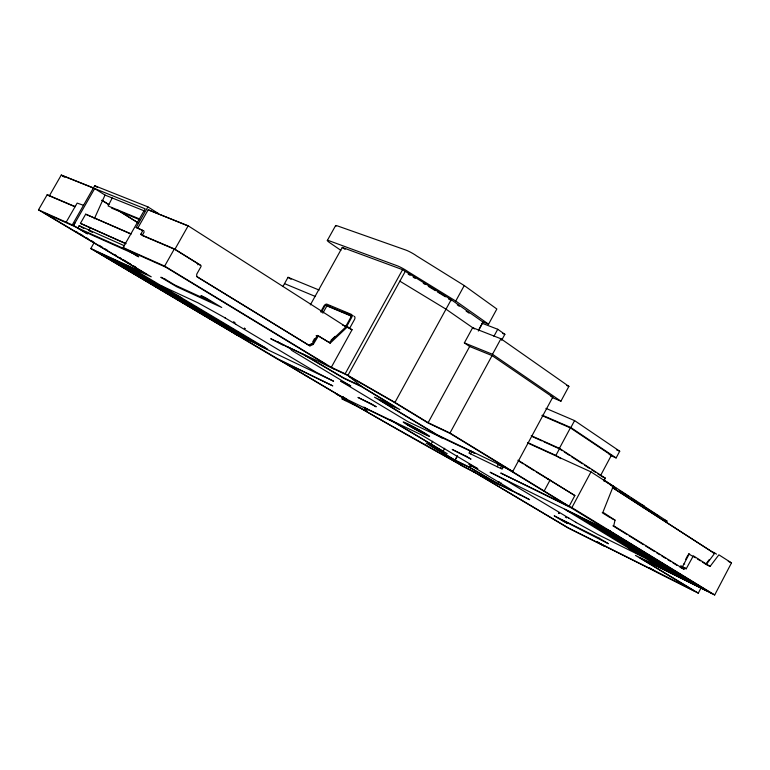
<?xml version="1.0" encoding="UTF-8"?>
<svg xmlns="http://www.w3.org/2000/svg" width="770" height="770" viewBox="0 0 770 770"><rect width="100%" height="100%" fill="white"/><g stroke="black" fill="none" stroke-linecap="round" stroke-linejoin="round"><path stroke-width="1.16" d="M527.787 443.048L590.985 471.885L613.238 486.293L602.91 512.252L615.018 520.145L613.729 525.814L683.943 569.165L685.021 568.087L686.195 568.809L693.327 555.844L710.094 566.393L718.882 554.824L731.5 562.88L714.695 594.96L639.774 557.74L698.303 593.141L701.085 587.828M111.486 207.496L111.611 208.141L139.755 219.758M88.974 230.615L90.436 227.391M94.325 218.767L105.028 195.08L94.671 188.583L73.545 225.475L38.5 209.854L47.211 194.695L74.69 206.408L75.547 205.802M685.695 559.299L687.841 555.218M686.195 568.809L682.364 566.932L689.092 554.227L695.512 557.75M642.931 507.709L643.903 505.871L603.998 480.018M518.018 460.191L574.863 495.553L569.136 506.265L510 470.104M714.695 594.96L571.898 507.603L590.985 471.885M542.032 415.608L570.387 427.889L611.351 455.349L600.552 475.571L597.53 473.608M603.796 481.048L605.345 478.16L559.626 448.448L531.223 435.666M610.649 455.522L616.125 457.938L619.715 451.21L574.574 420.603L545.93 408.369M562.235 450.681L559.212 448.717L570.387 427.889M560.945 458.67L555.882 455.417L559.626 448.448M616.125 457.938L570.849 427.552L574.574 420.603M544.178 491.01L550.03 480.105L547.268 478.796M499.143 481.664L498.007 483.762L495.861 482.694L469.96 467.669L455.022 460.306L426.166 443.135L442.991 451.384L444.685 448.265M501.087 482.857L499.971 484.927L495.861 482.694M500.057 465.321L512.762 471.433L552.793 397.156L492.078 355.596L469.661 346.5L464.358 342.891L472.655 327.683L500.924 338.762L568.886 386.376L560.916 401.189L552.379 397.628M390.13 419.631L447.235 453.694L430.363 445.416L455.06 460.114L469.69 467.323L470.817 465.244M469.96 467.669L471.086 465.59M497.228 466.755L498.421 464.541M500.49 468.333L501.694 466.11L503.195 467.024L497.545 463.79M503.33 466.899L502.136 469.123L468.988 453.126L470.162 450.96M464.358 342.891L492.482 354.277L500.924 338.762M196.879 276.748L308.943 345.393L312.197 343.988L317.356 335.422L330.243 343.112L347.203 327.077A1.068 0.837 -66.8 0 1 347.771 327.009L352.063 329.743L331.302 367.319L345.162 373.787L394.943 402.421L428.139 422.663L449.978 433.029L492.078 355.596M501.616 340.263L504.86 334.305L497.738 329.271L482.155 323.265M455.06 460.114L457.342 455.917M457.293 456.119L455.022 460.306L462.173 466.043L474.926 472.549M470.557 453.886L471.731 451.711L474.801 453.376L470.797 450.941M428.139 422.663L469.661 346.5M478.488 330.311L483.002 322.043L488.575 324.189L496.843 309.011L464.243 285.555L416.724 255.986A8.672 1.203 29.1 0 0 405.665 250L337.453 225.908A8.441 1.097 29.4 0 0 335.989 226.37M478.343 331.052L483.002 322.043L451.21 299.674L402.585 269.664L342.265 247.42L310.339 304.882M430.931 444.367L432.644 441.229M493.936 336.259L497.738 329.271M394.943 402.421L451.21 299.674L448.448 298.635L451.393 300.704M488.575 324.189L455.753 301.051L464.243 285.555M365.384 410.41L366.385 408.581L363.806 407.186L367.425 409.332M367.608 409.178L366.607 411.007L341.793 398.889L342.775 397.099M345.162 373.787L402.585 269.664M349.07 376.463L392.806 401.488L428.187 423.048L449.94 433.385L507.488 468.574L437.023 434.713L379.677 400.005L399.88 409.601L361.207 386.136L347.876 375.481L405.164 271.56M342.968 399.466L343.959 397.676L342.602 396.868L347.386 399.582M345.335 400.621L346.327 398.822M312.793 341.736L314.468 338.704M313.226 344.459L311.667 343.747L308.423 345.162L309.973 345.865L313.226 344.459L318.385 335.874L330.243 343.112M327.327 240.461L335.585 225.649M320.686 311.86L324.055 305.777A3.119 1.906 -57.2 0 1 326.817 304.121L351.418 314.41A3.176 1.983 -57.1 0 1 351.688 317.404L346.519 326.74L345.759 326.413L350.908 317.076A1.867 1.165 -57.1 0 0 350.774 315.584L326.182 305.257A1.829 1.117 -57.2 0 0 324.805 306.085L321.388 312.216M322.851 313.149L326.268 307.028A1.829 1.117 -57.2 0 1 327.645 306.2L351.11 316.027M282.888 286.546L288.038 277.306L319.136 290.059M197.823 264.793L198.304 263.946M94.671 188.583L145.155 208.805L123.084 247.565L164.645 266.093L174.367 248.903L200.951 265.438L201.066 266.468L197.284 273.186A2.666 2.262 -66.2 0 0 197.88 277.19L309.973 345.865M346.394 327.029L188.169 225.812L174.838 249.393L199.776 264.87A0.972 0.828 -66.8 0 1 200.104 265.303M712.943 552.687L713.607 552.254L716.543 554.15M142.691 234.648L144.106 232.155M144.115 231.125L136.174 227.497L147.898 206.87L158.456 213.579L154.144 211.846M137.628 228.392L148.187 209.806L188.169 225.812M72.284 224.917L94.71 185.714L147.898 206.87M74.892 223.117L73.545 225.475L87.511 233.849L75.797 227.025L43.88 212.77L151.238 276.825L97.434 252.002L277.537 358.733L332.794 385.876L278.528 359.754L90.793 248.546L94.306 242.377M112.218 197.967L108.108 205.975L139.505 218.921M93.863 188.092L61.282 175.04L49.338 195.85L74.988 206.793M66.162 222.184L77.154 203.097L83.507 205.292M124.538 245.813L79.175 225.687L77.828 228.045L127.454 250.202M125.885 243.753L80.436 223.358L85.672 214.195L131.285 233.965M706.408 563.371L709.16 559.684M702.356 562.081L706.254 564.545L714.56 553.447L612.362 487.458M331.09 340.138L335.104 336.336M329.214 342.65L346.057 326.701L345.528 326.47M344.536 325.999L344.604 325.96A1.068 0.837 -66.8 0 1 345.172 325.893L347.819 327.029M688.736 553.803L689.65 554.044M502.666 333.458L504.86 334.305M93.42 188.073L62.341 175.618L64.372 176.879M188.371 226.062L148.187 209.806M105.028 195.08L144.49 210.97M566.749 385.51L568.886 386.376M284.515 283.63L315.536 296.546M550.906 396.367L552.793 397.156M343.651 311.831L346.856 313.178M349.003 314.073L353.276 315.864M136.174 227.497L142.806 230.365L140.766 234.581L141.18 233.859L141.228 234.783L174.367 248.903M142.219 235.476L173.77 248.941M342.458 324.998L344.662 325.941M350.331 328.992L352.063 329.743M542.253 415.184L570.849 427.552M130.245 233.724L85.672 214.195M616.424 449.776L619.715 451.21M609.166 454.396L611.351 455.349M80.436 223.358L125.828 243.541M89.195 230.865L92.439 232.309M82.438 230.808L132.161 253.051M316.143 335.681L316.672 335.913M532.109 436.513L541.868 440.902M544.034 441.884L559.212 448.717M527.537 442.49L555.882 455.417M601.255 476.293L605.345 478.16M610.389 484.965L613.161 486.245M610.504 485.061L613.276 486.332M90.793 248.546L146.146 274.062L38.5 209.854M100.456 253.792L106.703 256.67L239.316 335.325L232.79 332.217M132.536 268.605L125.019 265.14L258.45 344.44L265.063 347.597M643.903 505.871L642.344 505.149L667.224 521.261L663.961 519.74M161.411 285.795L197.996 302.822L224.137 317.336L316.441 372.411L333.593 381.227L261.944 347.02L256.805 343.969M287.123 346.673L323.66 363.738M169.891 291.984L178.91 296.19M224.648 317.606L225.292 317.904M233.493 321.744L235.023 322.572M350.167 385.645L291.753 350.427L290.021 348.415L277.758 341.957L307.009 356.366L343.314 377.704L361.207 386.136M347.876 375.481L326.634 365.548L320.667 361.929L325.748 364.306L165.829 267.209L128.022 250.337L138.706 256.785L137.349 256.169L123.084 247.565M172.749 293.678L181.778 297.903M235.649 324.189L236.284 324.488M244.523 328.347L245.178 328.655L244.331 328.145M714.56 553.447L612.804 487.853M185.965 304.468L194.704 308.587M188.669 306.075L197.428 310.204M728.266 561.349L731.5 562.88M350.783 385.943L340.696 381.15L408.004 421.681L473.309 452.471M235.351 333.728L267.642 349.137L129.476 266.786M574.863 495.553L536.257 471.952M235.245 334.113L239.066 335.932M688.38 554.198L688.929 554.458M611.139 518.277L615.018 520.145M706.254 564.545L710.094 566.393M305.873 375.731L307.808 376.674M571.898 507.603L500.75 473.04L570.965 507.728L707.466 591.148L635.452 555.391L694.165 590.898L649.601 568.068L656.463 572.187L698.303 593.141M345.133 398.244L336.086 393.845C384.682 422.239 433.404 450.469 483.146 476.803L478.978 474.744L568.299 527.893L602.178 544.852L596.991 541.753L598.28 542.388L605.182 546.517L567.952 527.883L472.953 471.375M365.163 407.985L420.603 434.444L477.814 468.699L468.94 464.349L511.617 489.864L511.107 490.249L498.007 483.762L469.69 467.323M605.278 528.692L610.764 531.377M608.416 530.617L564.785 509.268L662.932 569.03M680.641 565.94L685.021 568.087M566.941 510.577L575.488 514.764L671.026 572.851L661.055 567.894M610.562 531.926L601.341 527.412L696.523 585.508L705.609 590.013M517.748 493.493C556.835 513.86 483.502 475.648 520.838 495.379M683.943 569.165L680.112 567.288L681.19 566.21L682.364 566.932M645.529 553.293L633.104 547.181L647.56 554.535M559.135 513.301L558.433 512.955L559.01 513.301M568.144 517.748L568.847 518.095M629.138 548.519L640.996 554.381M481.183 475.639L512.955 491.347M566.653 517.825L565.353 517.122M575.642 522.272L576.355 522.628M631.092 549.703L642.95 555.574M642.806 556.806L598.078 534.659L576.788 522.859L507.209 481.096L490.086 472.231L578.886 516.169M600.812 543.899L652.113 569.579M603.083 545.266L654.375 570.936M301.59 353.43L307.009 356.366M461.586 465.552C421.363 441.951 380.149 420.333 340.282 396.127L394.817 422.663L442.991 451.384M304.545 355.22L344.094 378.455L361.505 386.665L394.596 406.743L374.48 397.185L442.019 438.053M282.388 361.611L339.984 395.742M92.602 249.384L237.15 335.017M280.463 360.678L338.04 394.789M75.778 231.375L77.818 232.598M79.849 233.81L82.9 235.63M85.961 237.449L87.992 238.671M91.043 240.49L93.083 241.703M99.186 245.351L102.237 247.17M105.288 248.989L107.328 250.202M114.441 254.456L116.482 255.669M119.533 257.488L121.564 258.71M123.604 259.923L130.727 264.177M133.778 265.997L135.809 267.209M79.175 225.687L83.786 228.459M399.871 281.175L446.013 309.174L474.416 328.906M408.177 274.101L410.189 275.323M413.211 277.171L415.222 278.394M423.279 283.302L425.29 284.525M428.312 286.363L435.358 290.656M437.37 291.888L445.426 296.797M47.211 194.695L49.193 195.898M164.645 266.093L334.286 369.128M282.754 344.998L270.722 338.694L278.037 342.159M455.753 301.051L408.081 271.685A8.672 1.107 29 0 0 397.002 265.689L329.175 240.779A8.441 1.011 29.3 0 0 330.003 242.897L340.85 250.337M608.011 530.039L712 593.612M507.238 468.776L566.383 504.928M449.978 433.029L512.762 471.433M612.901 525.823L627.155 534.621M629.196 535.872L643.451 544.669M645.491 545.93L654.654 551.58M656.685 552.841L659.746 554.718M661.776 555.979L665.857 558.491M667.888 559.742L670.949 561.628M672.98 562.889L677.051 565.401M101.842 200.219L108.936 204.627M117.04 209.671L138.302 222.915M61.282 175.04L64.343 176.946M102.073 200.441L108.185 204.252M120.428 211.865L137.763 222.665M602.227 512.733L610.148 517.661M684.087 563.65L684.732 564.044M518.249 460.749L523.254 463.858M525.255 465.109L534.255 470.701M94.71 185.714L97.53 187.485M697.466 558.991L700.402 560.839M345.22 325.912L349.464 328.626L354.614 319.3A3.176 1.983 -57.1 0 0 354.354 316.316M604.392 480.769L616.375 488.536M619.369 490.471L629.36 496.939M631.352 498.228L636.347 501.463M637.791 502.685L640.784 504.619M643.787 506.564L658.764 516.256M288.038 277.306L291.041 279.25M564.256 451.99L569.29 455.262M571.311 456.572L582.399 463.781M584.42 465.09L589.464 468.362M591.476 469.671L595.508 472.289M193.28 307.913L195.118 309.117M492.482 354.277L560.916 401.189M342.265 247.42L345.104 249.374M457.284 304.853L459.257 306.229M466.129 311.061L469.074 313.14M636.347 548.779L637.146 549.414M329.06 306.036A3.109 1.906 -57.2 0 1 329.743 305.998M165.155 279.221L160.843 277.248L176.754 286.786L221.722 307.461L205.59 297.73L200.951 295.603L210.653 301.455L174.751 284.977L165.155 279.221M114.74 260.385L108.56 257.536L241.26 336.249L247.719 339.329L114.74 260.385M123.104 264.245L116.636 261.261L249.701 340.273L256.439 343.487L123.104 264.245M371.323 403.836L357.983 397.426L376.251 406.801L371.323 403.836M466.428 456.369L452.231 449.468L471.019 459.132L466.428 456.369M587.096 520.443L578.116 516.044L673.625 574.141L682.48 578.53L587.096 520.443M598.627 526.083L589.772 521.752L685.117 579.849L693.847 584.18L598.627 526.083M599.233 538.211L554.198 515.823L563.428 521.338L567.817 523.523L562.283 520.212L608.435 543.736L599.233 538.211M408.177 425.31A15.082 0.683 28.6 0 0 429.467 436.388A15.082 0.683 28.6 0 0 411.411 425.743A15.082 0.683 28.6 0 0 408.177 425.31M410.112 426.224A11.54 0.52 28.6 0 0 426.387 434.694A11.54 0.52 28.6 0 0 412.547 426.532A11.54 0.52 28.6 0 0 410.112 426.224"/></g></svg>
